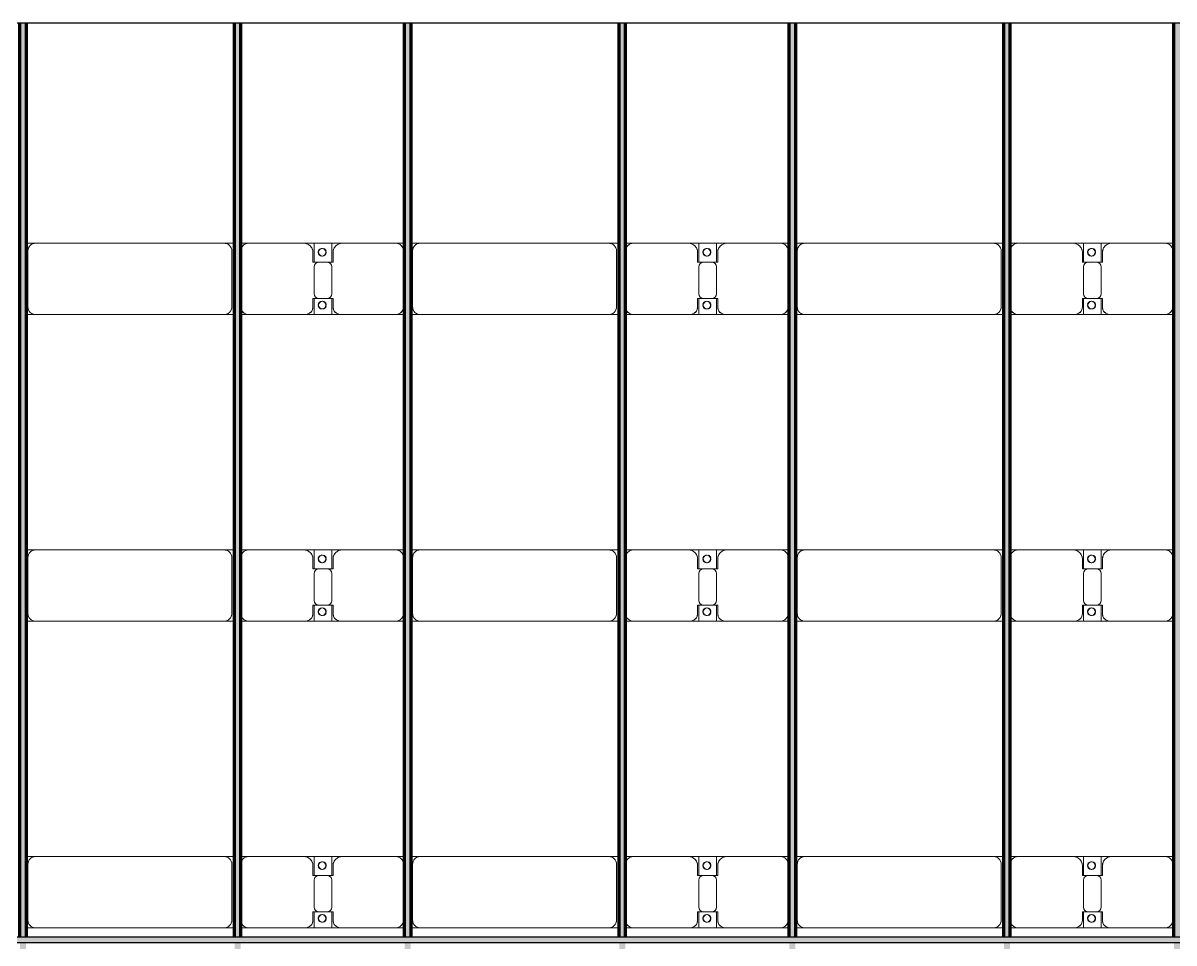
# Model space of a CAD drawing. Header units: millimetres. Extents: x -268744 to 115753, y -96240 to -10461.
# Drawn here: x -126709 to -119199, y -58647 to -52647 of the extents above; entities that cross this region are included whole.
import ezdxf

# ---------------------------------------------------------------- set-up
doc = ezdxf.new("R2010")
doc.units = ezdxf.units.MM
doc.layers.add('A-GENM', color=13, linetype='Continuous', lineweight=9)
doc.layers.add('S-BEAM', color=12, linetype='Continuous', lineweight=9)

# ---------------------------------------------------------------- blocks, each defined once
blk = doc.blocks.new('Dầm C52 - Hộp 40x60-V25-KHUNG KẾT CẤU BÈ PIN 1')
at = {"layer": 'S-BEAM', "lineweight": 25}
blk.add_hatch(color=4, dxfattribs=at).paths.add_polyline_path([(-145425.8, -20), (145811, -20), (145811, 20), (-145811, 20), (-145811, -20)])
at = {"layer": 'S-BEAM', "color": 4, "lineweight": 25}
for p, q in [((-145811, 20), (145811, 20)), ((145811, -20), (-145811, -20))]:
    blk.add_line(p, q, dxfattribs=at)
blk = doc.blocks.new('Dầm C52 - Hộp 40x60-V24-KHUNG KẾT CẤU BÈ PIN 1')
at = {"layer": 'S-BEAM', "color": 4, "lineweight": 25}
blk.add_line((145811, -20), (-145811, -20), dxfattribs=at)
blk = doc.blocks.new('Dai phao do pin - DẢI PHAO ĐỠ PIN-V35-KHUNG KẾT CẤU BÈ PIN 1')
at = {"layer": 'A-GENM', "color": 7}
for p, q in [((54537.6, 241.6), (54599.7, 241.6)), ((54537.6, 241.6), (54599.7, 241.6)), ((55830.3, 241.6), (54599.7, 241.6)), ((55830.3, 241.6), (55897.6, 241.6)), ((55830.3, 241.6), (55897.6, 241.6)), ((55937.6, 241.6), (55989.7, 241.6)), ((55937.6, 241.6), (55989.7, 241.6)), ((56349.7, 241.6), (55989.7, 241.6)), ((56349.7, 241.6), (56532.2, 241.6)), ((56532.2, 241.6), (56349.7, 241.6)), ((56417.8, 241.6), (56600.3, 241.6)), ((56417.8, 116.2), (56417.8, 241.6)), ((56600.3, 241.6), (56417.8, 241.6)), ((56532.2, 241.6), (56532.2, 116.2)), ((56950.3, 241.6), (56600.3, 241.6)), ((56950.3, 241.6), (57007.6, 241.6)), ((56950.3, 241.6), (57007.6, 241.6)), ((57047.6, 241.6), (57109.7, 241.6)), ((57047.6, 241.6), (57109.7, 241.6)), ((58340.3, 241.6), (57109.7, 241.6)), ((58340.3, 241.6), (58407.6, 241.6)), ((58340.3, 241.6), (58407.6, 241.6)), ((58447.6, 241.6), (58499.7, 241.6)), ((58447.6, 241.6), (58499.7, 241.6)), ((58859.7, 241.6), (58499.7, 241.6)), ((58859.7, 241.6), (59042.2, 241.6)), ((59042.2, 241.6), (58859.7, 241.6)), ((58927.8, 241.6), (59110.3, 241.6)), ((58927.8, 116.2), (58927.8, 241.6)), ((59110.3, 241.6), (58927.8, 241.6)), ((59042.2, 241.6), (59042.2, 116.2)), ((59460.3, 241.6), (59110.3, 241.6)), ((59460.3, 241.6), (59517.6, 241.6)), ((59460.3, 241.6), (59517.6, 241.6)), ((59557.6, 241.6), (59619.7, 241.6)), ((59557.6, 241.6), (59619.7, 241.6)), ((60850.3, 241.6), (59619.7, 241.6)), ((60850.3, 241.6), (60917.6, 241.6)), ((60850.3, 241.6), (60917.6, 241.6)), ((60957.6, 241.6), (61009.7, 241.6)), ((60957.6, 241.6), (61009.7, 241.6)), ((61369.7, 241.6), (61009.7, 241.6)), ((61369.7, 241.6), (61552.2, 241.6)), ((61552.2, 241.6), (61369.7, 241.6)), ((61437.8, 241.6), (61620.3, 241.6)), ((61437.8, 116.2), (61437.8, 241.6)), ((61620.3, 241.6), (61437.8, 241.6)), ((61552.2, 241.6), (61552.2, 116.2)), ((61970.3, 241.6), (61620.3, 241.6)), ((61970.3, 241.6), (62027.6, 241.6)), ((61970.3, 241.6), (62027.6, 241.6)), ((54549.7, 191.6), (54549.7, -173.4)), ((55880.3, -173.4), (55880.3, 191.6)), ((55939.7, 191.6), (55939.7, -173.4)), ((56409.7, 118.2), (56409.7, 181.6)), ((56540.3, 181.6), (56540.3, 118.2)), ((57000.3, -173.4), (57000.3, 191.6)), ((57059.7, 191.6), (57059.7, -173.4)), ((58390.3, -173.4), (58390.3, 191.6)), ((58449.7, 191.6), (58449.7, -173.4)), ((58919.7, 118.2), (58919.7, 181.6)), ((59050.3, 181.6), (59050.3, 118.2)), ((59510.3, -173.4), (59510.3, 191.6)), ((59569.7, 191.6), (59569.7, -173.4)), ((60900.3, -173.4), (60900.3, 191.6)), ((60959.7, 191.6), (60959.7, -173.4)), ((61429.7, 118.2), (61429.7, 181.6)), ((61560.3, 181.6), (61560.3, 118.2)), ((62020.3, -173.4), (62020.3, 191.6)), ((56502.2, 118.2), (56409.7, 118.2)), ((56417.8, 88.2), (56417.8, -88.2)), ((56540.3, 118.2), (56447.8, 118.2)), ((56532.2, -88.2), (56532.2, 88.2)), ((59012.2, 118.2), (58919.7, 118.2)), ((58927.8, 88.2), (58927.8, -88.2)), ((59050.3, 118.2), (58957.8, 118.2)), ((59042.2, -88.2), (59042.2, 88.2)), ((61522.2, 118.2), (61429.7, 118.2)), ((61437.8, 88.2), (61437.8, -88.2)), ((61560.3, 118.2), (61467.8, 118.2)), ((61552.2, -88.2), (61552.2, 88.2)), ((56409.7, -173.4), (56409.7, -118.2)), ((56409.7, -118.2), (56502.2, -118.2)), ((56417.8, -223.4), (56417.8, -116.2)), ((56447.8, -118.2), (56540.3, -118.2)), ((56532.2, -116.2), (56532.2, -223.4)), ((56540.3, -118.2), (56540.3, -173.4)), ((58919.7, -173.4), (58919.7, -118.2)), ((58919.7, -118.2), (59012.2, -118.2)), ((58927.8, -223.4), (58927.8, -116.2)), ((58957.8, -118.2), (59050.3, -118.2)), ((59042.2, -116.2), (59042.2, -223.4)), ((59050.3, -118.2), (59050.3, -173.4)), ((61429.7, -173.4), (61429.7, -118.2)), ((61429.7, -118.2), (61522.2, -118.2)), ((61437.8, -223.4), (61437.8, -116.2)), ((61467.8, -118.2), (61560.3, -118.2)), ((61552.2, -116.2), (61552.2, -223.4)), ((61560.3, -118.2), (61560.3, -173.4)), ((54599.7, -223.4), (54537.6, -223.4)), ((54599.7, -223.4), (54537.6, -223.4)), ((54599.7, -223.4), (55830.3, -223.4)), ((55897.6, -223.4), (55830.3, -223.4)), ((55897.6, -223.4), (55830.3, -223.4)), ((55989.7, -223.4), (55937.6, -223.4)), ((55989.7, -223.4), (55937.6, -223.4)), ((55989.7, -223.4), (56359.7, -223.4)), ((56532.2, -223.4), (56359.7, -223.4)), ((56359.7, -223.4), (56532.2, -223.4)), ((56590.3, -223.4), (56417.8, -223.4)), ((56417.8, -223.4), (56590.3, -223.4)), ((56590.3, -223.4), (56950.3, -223.4)), ((57007.6, -223.4), (56950.3, -223.4)), ((57007.6, -223.4), (56950.3, -223.4)), ((57109.7, -223.4), (57047.6, -223.4)), ((57109.7, -223.4), (57047.6, -223.4)), ((57109.7, -223.4), (58340.3, -223.4)), ((58407.6, -223.4), (58340.3, -223.4)), ((58407.6, -223.4), (58340.3, -223.4)), ((58499.7, -223.4), (58447.6, -223.4)), ((58499.7, -223.4), (58447.6, -223.4)), ((58499.7, -223.4), (58869.7, -223.4)), ((59042.2, -223.4), (58869.7, -223.4)), ((58869.7, -223.4), (59042.2, -223.4)), ((59100.3, -223.4), (58927.8, -223.4)), ((58927.8, -223.4), (59100.3, -223.4)), ((59100.3, -223.4), (59460.3, -223.4)), ((59517.6, -223.4), (59460.3, -223.4)), ((59517.6, -223.4), (59460.3, -223.4)), ((59619.7, -223.4), (59557.6, -223.4)), ((59619.7, -223.4), (59557.6, -223.4)), ((59619.7, -223.4), (60850.3, -223.4)), ((60917.6, -223.4), (60850.3, -223.4)), ((60917.6, -223.4), (60850.3, -223.4)), ((61009.7, -223.4), (60957.6, -223.4)), ((61009.7, -223.4), (60957.6, -223.4)), ((61009.7, -223.4), (61379.7, -223.4)), ((61552.2, -223.4), (61379.7, -223.4)), ((61379.7, -223.4), (61552.2, -223.4)), ((61610.3, -223.4), (61437.8, -223.4)), ((61437.8, -223.4), (61610.3, -223.4)), ((61610.3, -223.4), (61970.3, -223.4)), ((62027.6, -223.4), (61970.3, -223.4)), ((62027.6, -223.4), (61970.3, -223.4))]:
    blk.add_line(p, q, dxfattribs=at)
for centre, radius, start, end in [((54599.7, 191.6), 50, 90, 180), ((54599.7, 191.6), 50, 105, 135), ((55830.3, 191.6), 50, 360, 90), ((55830.3, 191.6), 50, 60, 90), ((55989.7, 191.6), 50, 90, 180), ((55989.7, 191.6), 50, 105, 180), ((56349.7, 181.6), 60, 0, 90), ((56349.7, 181.6), 60, 0, 60), ((56600.3, 181.6), 60, 90, 180), ((56600.3, 181.6), 60, 120, 180), ((56950.3, 191.6), 50, 0, 90), ((56950.3, 191.6), 50, 0, 75), ((57109.7, 191.6), 50, 90, 180), ((57109.7, 191.6), 50, 105, 135), ((58340.3, 191.6), 50, 0, 90), ((58340.3, 191.6), 50, 60, 90), ((58499.7, 191.6), 50, 90, 180), ((58499.7, 191.6), 50, 105, 180), ((58859.7, 181.6), 60, 0, 90), ((58859.7, 181.6), 60, 0, 60), ((59110.3, 181.6), 60, 90, 180), ((59110.3, 181.6), 60, 120, 180), ((59460.3, 191.6), 50, 360, 90), ((59460.3, 191.6), 50, 360, 75), ((59619.7, 191.6), 50, 90, 180), ((59619.7, 191.6), 50, 105, 135), ((60850.3, 191.6), 50, 0, 90), ((60850.3, 191.6), 50, 59.67752, 90), ((61009.7, 191.6), 50, 90, 180), ((61009.7, 191.6), 50, 105, 180), ((61369.7, 181.6), 60, 360, 90), ((61369.7, 181.6), 60, 360, 60), ((61620.3, 181.6), 60, 90, 180), ((61620.3, 181.6), 60, 120, 180), ((61970.3, 191.6), 50, 360, 90), ((61970.3, 191.6), 50, 360, 75), ((54599.7, 191.6), 50, 150, 180), ((55830.3, 191.6), 50, 15, 30), ((56468.6, 183.2), 25, 360, 180), ((56468.6, 183.2), 25, 180, 360), ((56468.6, 183.2), 25, 360, 165), ((56471.4, 183.2), 25, 0, 180), ((56471.4, 183.2), 25, 90, 180), ((56471.4, 183.2), 25, 180, 0), ((56471.4, 183.2), 25, 180, 300), ((56468.6, 183.2), 25, 210, 360), ((56471.4, 183.2), 25, 15, 75), ((56471.4, 183.2), 25, 330, 345), ((57109.7, 191.6), 50, 150, 180), ((58340.3, 191.6), 50, 15, 30), ((58978.6, 183.2), 25, 360, 180), ((58978.6, 183.2), 25, 180, 0), ((58978.6, 183.2), 25, 360, 165), ((58981.4, 183.2), 25, 360, 180), ((58981.4, 183.2), 25, 90, 180), ((58981.4, 183.2), 25, 180, 0), ((58981.4, 183.2), 25, 180, 300), ((58978.6, 183.2), 25, 210, 0), ((58981.4, 183.2), 25, 15, 75), ((58981.4, 183.2), 25, 330, 345), ((59619.7, 191.6), 50, 150, 180), ((60850.3, 191.6), 50, 15, 30), ((61488.6, 183.2), 25, 360, 180), ((61488.6, 183.2), 25, 180, 0), ((61488.6, 183.2), 25, 360, 165), ((61491.4, 183.2), 25, 360, 180), ((61491.4, 183.2), 25, 90, 180), ((61491.4, 183.2), 25, 180, 0), ((61491.4, 183.2), 25, 180, 300), ((61488.6, 183.2), 25, 210, 360), ((61491.4, 183.2), 25, 15, 75), ((61491.4, 183.2), 25, 330, 345), ((56447.8, 88.2), 30, 90, 180), ((56502.2, 88.2), 30, 0, 90), ((58957.8, 88.2), 30, 90, 180), ((59012.2, 88.2), 30, 360, 90), ((61467.8, 88.2), 30, 90, 180), ((61522.2, 88.2), 30, 360, 90), ((56447.8, -88.2), 30, 180, 270), ((56468.6, -161.8), 25, 360, 180), ((56468.6, -161.8), 25, 105, 165), ((56471.4, -161.8), 25, 0, 180), ((56471.4, -161.8), 25, 105, 180), ((56468.6, -161.8), 25, 360, 75), ((56471.4, -161.8), 25, 15, 75), ((56502.2, -88.2), 30, 270, 0), ((58957.8, -88.2), 30, 180, 270), ((58978.6, -161.8), 25, 360, 180), ((58978.6, -161.8), 25, 105, 165), ((58981.4, -161.8), 25, 360, 180), ((58981.4, -161.8), 25, 105, 180), ((58978.6, -161.8), 25, 360, 75), ((58981.4, -161.8), 25, 15, 75), ((59012.2, -88.2), 30, 270, 0), ((61467.8, -88.2), 30, 180, 270), ((61488.6, -161.8), 25, 360, 180), ((61488.6, -161.8), 25, 105, 165), ((61491.4, -161.8), 25, 360, 180), ((61491.4, -161.8), 25, 105, 180), ((61488.6, -161.8), 25, 360, 75), ((61491.4, -161.8), 25, 15, 75), ((61522.2, -88.2), 30, 270, 0), ((54599.7, -173.4), 50, 180, 270), ((54599.7, -173.4), 50, 180, 210), ((54599.7, -173.4), 50, 240, 270), ((55830.3, -173.4), 50, 270, 0), ((55830.3, -173.4), 50, 285, 300), ((55830.3, -173.4), 50, 330, 0), ((55989.7, -173.4), 50, 180, 270), ((55989.7, -173.4), 50, 180, 255), ((56359.7, -173.4), 50, 270, 360), ((56359.7, -173.4), 50, 285, 0), ((56468.6, -161.8), 25, 180, 0), ((56468.6, -161.8), 25, 195, 0), ((56471.4, -161.8), 25, 180, 0), ((56471.4, -161.8), 25, 180, 270), ((56471.4, -161.8), 25, 285, 345), ((56590.3, -173.4), 50, 180, 270), ((56590.3, -173.4), 50, 180, 255), ((56950.3, -173.4), 50, 270, 0), ((56950.3, -173.4), 50, 285, 0), ((57109.7, -173.4), 50, 180, 270), ((57109.7, -173.4), 50, 180, 210), ((57109.7, -173.4), 50, 240, 270), ((58340.3, -173.4), 50, 270, 0), ((58340.3, -173.4), 50, 285, 300), ((58340.3, -173.4), 50, 330, 360), ((58499.7, -173.4), 50, 180, 270), ((58499.7, -173.4), 50, 180, 255), ((58869.7, -173.4), 50, 270, 0), ((58869.7, -173.4), 50, 285, 0), ((58978.6, -161.8), 25, 180, 360), ((58978.6, -161.8), 25, 195, 360), ((58981.4, -161.8), 25, 180, 0), ((58981.4, -161.8), 25, 180, 270), ((58981.4, -161.8), 25, 285, 345), ((59100.3, -173.4), 50, 180, 270), ((59100.3, -173.4), 50, 180, 255), ((59460.3, -173.4), 50, 270, 360), ((59460.3, -173.4), 50, 285, 360), ((59619.7, -173.4), 50, 180, 270), ((59619.7, -173.4), 50, 180, 210), ((59619.7, -173.4), 50, 240, 270), ((60850.3, -173.4), 50, 270, 360), ((60850.3, -173.4), 50, 285, 300), ((60850.3, -173.4), 50, 330, 360), ((61009.7, -173.4), 50, 180, 270), ((61009.7, -173.4), 50, 180, 255), ((61379.7, -173.4), 50, 270, 0), ((61379.7, -173.4), 50, 285, 0), ((61488.6, -161.8), 25, 180, 360), ((61488.6, -161.8), 25, 195, 360), ((61491.4, -161.8), 25, 180, 0), ((61491.4, -161.8), 25, 180, 270), ((61491.4, -161.8), 25, 285, 345), ((61610.3, -173.4), 50, 180, 270), ((61610.3, -173.4), 50, 180, 255), ((61970.3, -173.4), 50, 270, 0), ((61970.3, -173.4), 50, 285, 0)]:
    blk.add_arc(centre, radius, start, end, dxfattribs=at)
blk = doc.blocks.new('Dai phao do pin - DẢI PHAO ĐỠ PIN-V36-KHUNG KẾT CẤU BÈ PIN 1')
at = {"layer": 'A-GENM', "color": 7}
for p, q in [((54537.6, 241.6), (54599.7, 241.6)), ((54537.6, 241.6), (54599.7, 241.6)), ((55830.3, 241.6), (54599.7, 241.6)), ((55830.3, 241.6), (55897.6, 241.6)), ((55830.3, 241.6), (55897.6, 241.6)), ((55937.6, 241.6), (55989.7, 241.6)), ((55937.6, 241.6), (55989.7, 241.6)), ((56349.7, 241.6), (55989.7, 241.6)), ((56349.7, 241.6), (56532.2, 241.6)), ((56532.2, 241.6), (56349.7, 241.6)), ((56417.8, 241.6), (56600.3, 241.6)), ((56417.8, 116.2), (56417.8, 241.6)), ((56600.3, 241.6), (56417.8, 241.6)), ((56532.2, 241.6), (56532.2, 116.2)), ((56950.3, 241.6), (56600.3, 241.6)), ((56950.3, 241.6), (57007.6, 241.6)), ((56950.3, 241.6), (57007.6, 241.6)), ((57047.6, 241.6), (57109.7, 241.6)), ((57047.6, 241.6), (57109.7, 241.6)), ((58340.3, 241.6), (57109.7, 241.6)), ((58340.3, 241.6), (58407.6, 241.6)), ((58340.3, 241.6), (58407.6, 241.6)), ((58447.6, 241.6), (58499.7, 241.6)), ((58447.6, 241.6), (58499.7, 241.6)), ((58859.7, 241.6), (58499.7, 241.6)), ((58859.7, 241.6), (59042.2, 241.6)), ((59042.2, 241.6), (58859.7, 241.6)), ((58927.8, 241.6), (59110.3, 241.6)), ((58927.8, 116.2), (58927.8, 241.6)), ((59110.3, 241.6), (58927.8, 241.6)), ((59042.2, 241.6), (59042.2, 116.2)), ((59460.3, 241.6), (59110.3, 241.6)), ((59460.3, 241.6), (59517.6, 241.6)), ((59460.3, 241.6), (59517.6, 241.6)), ((59557.6, 241.6), (59619.7, 241.6)), ((59557.6, 241.6), (59619.7, 241.6)), ((60850.3, 241.6), (59619.7, 241.6)), ((60850.3, 241.6), (60917.6, 241.6)), ((60850.3, 241.6), (60917.6, 241.6)), ((60957.6, 241.6), (61009.7, 241.6)), ((60957.6, 241.6), (61009.7, 241.6)), ((61369.7, 241.6), (61009.7, 241.6)), ((61369.7, 241.6), (61552.2, 241.6)), ((61552.2, 241.6), (61369.7, 241.6)), ((61437.8, 241.6), (61620.3, 241.6)), ((61437.8, 116.2), (61437.8, 241.6)), ((61620.3, 241.6), (61437.8, 241.6)), ((61552.2, 241.6), (61552.2, 116.2)), ((61970.3, 241.6), (61620.3, 241.6)), ((61970.3, 241.6), (62027.6, 241.6)), ((61970.3, 241.6), (62027.6, 241.6)), ((54549.7, 191.6), (54549.7, -173.4)), ((55880.3, -173.4), (55880.3, 191.6)), ((55939.7, 191.6), (55939.7, -173.4)), ((56409.7, 118.2), (56409.7, 181.6)), ((56540.3, 181.6), (56540.3, 118.2)), ((57000.3, -173.4), (57000.3, 191.6)), ((57059.7, 191.6), (57059.7, -173.4)), ((58390.3, -173.4), (58390.3, 191.6)), ((58449.7, 191.6), (58449.7, -173.4)), ((58919.7, 118.2), (58919.7, 181.6)), ((59050.3, 181.6), (59050.3, 118.2)), ((59510.3, -173.4), (59510.3, 191.6)), ((59569.7, 191.6), (59569.7, -173.4)), ((60900.3, -173.4), (60900.3, 191.6)), ((60959.7, 191.6), (60959.7, -173.4)), ((61429.7, 118.2), (61429.7, 181.6)), ((61560.3, 181.6), (61560.3, 118.2)), ((62020.3, -173.4), (62020.3, 191.6)), ((56502.2, 118.2), (56409.7, 118.2)), ((56417.8, 88.2), (56417.8, -88.2)), ((56540.3, 118.2), (56447.8, 118.2)), ((56532.2, -88.2), (56532.2, 88.2)), ((59012.2, 118.2), (58919.7, 118.2)), ((58927.8, 88.2), (58927.8, -88.2)), ((59050.3, 118.2), (58957.8, 118.2)), ((59042.2, -88.2), (59042.2, 88.2)), ((61522.2, 118.2), (61429.7, 118.2)), ((61437.8, 88.2), (61437.8, -88.2)), ((61560.3, 118.2), (61467.8, 118.2)), ((61552.2, -88.2), (61552.2, 88.2)), ((56409.7, -173.4), (56409.7, -118.2)), ((56409.7, -118.2), (56502.2, -118.2)), ((56417.8, -223.4), (56417.8, -116.2)), ((56447.8, -118.2), (56540.3, -118.2)), ((56532.2, -116.2), (56532.2, -223.4)), ((56540.3, -118.2), (56540.3, -173.4)), ((58919.7, -173.4), (58919.7, -118.2)), ((58919.7, -118.2), (59012.2, -118.2)), ((58927.8, -223.4), (58927.8, -116.2)), ((58957.8, -118.2), (59050.3, -118.2)), ((59042.2, -116.2), (59042.2, -223.4)), ((59050.3, -118.2), (59050.3, -173.4)), ((61429.7, -173.4), (61429.7, -118.2)), ((61429.7, -118.2), (61522.2, -118.2)), ((61437.8, -223.4), (61437.8, -116.2)), ((61467.8, -118.2), (61560.3, -118.2)), ((61552.2, -116.2), (61552.2, -223.4)), ((61560.3, -118.2), (61560.3, -173.4)), ((54599.7, -223.4), (54537.6, -223.4)), ((54599.7, -223.4), (54537.6, -223.4)), ((54599.7, -223.4), (55830.3, -223.4)), ((55897.6, -223.4), (55830.3, -223.4)), ((55897.6, -223.4), (55830.3, -223.4)), ((55989.7, -223.4), (55937.6, -223.4)), ((55989.7, -223.4), (55937.6, -223.4)), ((55989.7, -223.4), (56359.7, -223.4)), ((56532.2, -223.4), (56359.7, -223.4)), ((56359.7, -223.4), (56532.2, -223.4)), ((56590.3, -223.4), (56417.8, -223.4)), ((56417.8, -223.4), (56590.3, -223.4)), ((56590.3, -223.4), (56950.3, -223.4)), ((57007.6, -223.4), (56950.3, -223.4)), ((57007.6, -223.4), (56950.3, -223.4)), ((57109.7, -223.4), (57047.6, -223.4)), ((57109.7, -223.4), (57047.6, -223.4)), ((57109.7, -223.4), (58340.3, -223.4)), ((58407.6, -223.4), (58340.3, -223.4)), ((58407.6, -223.4), (58340.3, -223.4)), ((58499.7, -223.4), (58447.6, -223.4)), ((58499.7, -223.4), (58447.6, -223.4)), ((58499.7, -223.4), (58869.7, -223.4)), ((59042.2, -223.4), (58869.7, -223.4)), ((58869.7, -223.4), (59042.2, -223.4)), ((59100.3, -223.4), (58927.8, -223.4)), ((58927.8, -223.4), (59100.3, -223.4)), ((59100.3, -223.4), (59460.3, -223.4)), ((59517.6, -223.4), (59460.3, -223.4)), ((59517.6, -223.4), (59460.3, -223.4)), ((59619.7, -223.4), (59557.6, -223.4)), ((59619.7, -223.4), (59557.6, -223.4)), ((59619.7, -223.4), (60850.3, -223.4)), ((60917.6, -223.4), (60850.3, -223.4)), ((60917.6, -223.4), (60850.3, -223.4)), ((61009.7, -223.4), (60957.6, -223.4)), ((61009.7, -223.4), (60957.6, -223.4)), ((61009.7, -223.4), (61379.7, -223.4)), ((61552.2, -223.4), (61379.7, -223.4)), ((61379.7, -223.4), (61552.2, -223.4)), ((61610.3, -223.4), (61437.8, -223.4)), ((61437.8, -223.4), (61610.3, -223.4)), ((61610.3, -223.4), (61970.3, -223.4)), ((62027.6, -223.4), (61970.3, -223.4)), ((62027.6, -223.4), (61970.3, -223.4))]:
    blk.add_line(p, q, dxfattribs=at)
for centre, radius, start, end in [((54599.7, 191.6), 50, 90, 180), ((54599.7, 191.6), 50, 105, 135), ((55830.3, 191.6), 50, 360, 90), ((55830.3, 191.6), 50, 60, 90), ((55989.7, 191.6), 50, 90, 180), ((55989.7, 191.6), 50, 105, 180), ((56349.7, 181.6), 60, 0, 90), ((56349.7, 181.6), 60, 0, 60), ((56600.3, 181.6), 60, 90, 180), ((56600.3, 181.6), 60, 120, 180), ((56950.3, 191.6), 50, 0, 90), ((56950.3, 191.6), 50, 0, 75), ((57109.7, 191.6), 50, 90, 180), ((57109.7, 191.6), 50, 105, 135), ((58340.3, 191.6), 50, 0, 90), ((58340.3, 191.6), 50, 60, 90), ((58499.7, 191.6), 50, 90, 180), ((58499.7, 191.6), 50, 105, 180), ((58859.7, 181.6), 60, 0, 90), ((58859.7, 181.6), 60, 0, 60), ((59110.3, 181.6), 60, 90, 180), ((59110.3, 181.6), 60, 120, 180), ((59460.3, 191.6), 50, 360, 90), ((59460.3, 191.6), 50, 360, 75), ((59619.7, 191.6), 50, 90, 180), ((59619.7, 191.6), 50, 105, 135), ((60850.3, 191.6), 50, 0, 90), ((60850.3, 191.6), 50, 59.67752, 90), ((61009.7, 191.6), 50, 90, 180), ((61009.7, 191.6), 50, 105, 180), ((61369.7, 181.6), 60, 360, 90), ((61369.7, 181.6), 60, 360, 60), ((61620.3, 181.6), 60, 90, 180), ((61620.3, 181.6), 60, 120, 180), ((61970.3, 191.6), 50, 360, 90), ((61970.3, 191.6), 50, 360, 75), ((54599.7, 191.6), 50, 150, 180), ((55830.3, 191.6), 50, 15, 30), ((56468.6, 183.2), 25, 360, 180), ((56468.6, 183.2), 25, 180, 360), ((56468.6, 183.2), 25, 360, 165), ((56471.4, 183.2), 25, 0, 180), ((56471.4, 183.2), 25, 90, 180), ((56471.4, 183.2), 25, 180, 0), ((56471.4, 183.2), 25, 180, 300), ((56468.6, 183.2), 25, 210, 360), ((56471.4, 183.2), 25, 15, 75), ((56471.4, 183.2), 25, 330, 345), ((57109.7, 191.6), 50, 150, 180), ((58340.3, 191.6), 50, 15, 30), ((58978.6, 183.2), 25, 360, 180), ((58978.6, 183.2), 25, 180, 0), ((58978.6, 183.2), 25, 360, 165), ((58981.4, 183.2), 25, 360, 180), ((58981.4, 183.2), 25, 90, 180), ((58981.4, 183.2), 25, 180, 0), ((58981.4, 183.2), 25, 180, 300), ((58978.6, 183.2), 25, 210, 0), ((58981.4, 183.2), 25, 15, 75), ((58981.4, 183.2), 25, 330, 345), ((59619.7, 191.6), 50, 150, 180), ((60850.3, 191.6), 50, 15, 30), ((61488.6, 183.2), 25, 360, 180), ((61488.6, 183.2), 25, 180, 0), ((61488.6, 183.2), 25, 360, 165), ((61491.4, 183.2), 25, 360, 180), ((61491.4, 183.2), 25, 90, 180), ((61491.4, 183.2), 25, 180, 0), ((61491.4, 183.2), 25, 180, 300), ((61488.6, 183.2), 25, 210, 360), ((61491.4, 183.2), 25, 15, 75), ((61491.4, 183.2), 25, 330, 345), ((56447.8, 88.2), 30, 90, 180), ((56502.2, 88.2), 30, 0, 90), ((58957.8, 88.2), 30, 90, 180), ((59012.2, 88.2), 30, 360, 90), ((61467.8, 88.2), 30, 90, 180), ((61522.2, 88.2), 30, 360, 90), ((56447.8, -88.2), 30, 180, 270), ((56468.6, -161.8), 25, 360, 180), ((56468.6, -161.8), 25, 105, 165), ((56471.4, -161.8), 25, 0, 180), ((56471.4, -161.8), 25, 105, 180), ((56468.6, -161.8), 25, 360, 75), ((56471.4, -161.8), 25, 15, 75), ((56502.2, -88.2), 30, 270, 0), ((58957.8, -88.2), 30, 180, 270), ((58978.6, -161.8), 25, 360, 180), ((58978.6, -161.8), 25, 105, 165), ((58981.4, -161.8), 25, 360, 180), ((58981.4, -161.8), 25, 105, 180), ((58978.6, -161.8), 25, 360, 75), ((58981.4, -161.8), 25, 15, 75), ((59012.2, -88.2), 30, 270, 0), ((61467.8, -88.2), 30, 180, 270), ((61488.6, -161.8), 25, 360, 180), ((61488.6, -161.8), 25, 105, 165), ((61491.4, -161.8), 25, 360, 180), ((61491.4, -161.8), 25, 105, 180), ((61488.6, -161.8), 25, 360, 75), ((61491.4, -161.8), 25, 15, 75), ((61522.2, -88.2), 30, 270, 0), ((54599.7, -173.4), 50, 180, 270), ((54599.7, -173.4), 50, 180, 210), ((54599.7, -173.4), 50, 240, 270), ((55830.3, -173.4), 50, 270, 0), ((55830.3, -173.4), 50, 285, 300), ((55830.3, -173.4), 50, 330, 0), ((55989.7, -173.4), 50, 180, 270), ((55989.7, -173.4), 50, 180, 255), ((56359.7, -173.4), 50, 270, 360), ((56359.7, -173.4), 50, 285, 0), ((56468.6, -161.8), 25, 180, 0), ((56468.6, -161.8), 25, 195, 0), ((56471.4, -161.8), 25, 180, 0), ((56471.4, -161.8), 25, 180, 270), ((56471.4, -161.8), 25, 285, 345), ((56590.3, -173.4), 50, 180, 270), ((56590.3, -173.4), 50, 180, 255), ((56950.3, -173.4), 50, 270, 0), ((56950.3, -173.4), 50, 285, 0), ((57109.7, -173.4), 50, 180, 270), ((57109.7, -173.4), 50, 180, 210), ((57109.7, -173.4), 50, 240, 270), ((58340.3, -173.4), 50, 270, 0), ((58340.3, -173.4), 50, 285, 300), ((58340.3, -173.4), 50, 330, 360), ((58499.7, -173.4), 50, 180, 270), ((58499.7, -173.4), 50, 180, 255), ((58869.7, -173.4), 50, 270, 0), ((58869.7, -173.4), 50, 285, 0), ((58978.6, -161.8), 25, 180, 360), ((58978.6, -161.8), 25, 195, 360), ((58981.4, -161.8), 25, 180, 0), ((58981.4, -161.8), 25, 180, 270), ((58981.4, -161.8), 25, 285, 345), ((59100.3, -173.4), 50, 180, 270), ((59100.3, -173.4), 50, 180, 255), ((59460.3, -173.4), 50, 270, 360), ((59460.3, -173.4), 50, 285, 360), ((59619.7, -173.4), 50, 180, 270), ((59619.7, -173.4), 50, 180, 210), ((59619.7, -173.4), 50, 240, 270), ((60850.3, -173.4), 50, 270, 360), ((60850.3, -173.4), 50, 285, 300), ((60850.3, -173.4), 50, 330, 360), ((61009.7, -173.4), 50, 180, 270), ((61009.7, -173.4), 50, 180, 255), ((61379.7, -173.4), 50, 270, 0), ((61379.7, -173.4), 50, 285, 0), ((61488.6, -161.8), 25, 180, 360), ((61488.6, -161.8), 25, 195, 360), ((61491.4, -161.8), 25, 180, 0), ((61491.4, -161.8), 25, 180, 270), ((61491.4, -161.8), 25, 285, 345), ((61610.3, -173.4), 50, 180, 270), ((61610.3, -173.4), 50, 180, 255), ((61970.3, -173.4), 50, 270, 0), ((61970.3, -173.4), 50, 285, 0)]:
    blk.add_arc(centre, radius, start, end, dxfattribs=at)
blk = doc.blocks.new('Dai phao do pin - DẢI PHAO ĐỠ PIN-V37-KHUNG KẾT CẤU BÈ PIN 1')
at = {"layer": 'A-GENM', "color": 7}
for p, q in [((54537.6, 241.6), (54599.7, 241.6)), ((54537.6, 241.6), (54599.7, 241.6)), ((55830.3, 241.6), (54599.7, 241.6)), ((55830.3, 241.6), (55897.6, 241.6)), ((55830.3, 241.6), (55897.6, 241.6)), ((55937.6, 241.6), (55989.7, 241.6)), ((55937.6, 241.6), (55989.7, 241.6)), ((56349.7, 241.6), (55989.7, 241.6)), ((56349.7, 241.6), (56532.2, 241.6)), ((56532.2, 241.6), (56349.7, 241.6)), ((56417.8, 241.6), (56600.3, 241.6)), ((56417.8, 116.2), (56417.8, 241.6)), ((56600.3, 241.6), (56417.8, 241.6)), ((56532.2, 241.6), (56532.2, 116.2)), ((56950.3, 241.6), (56600.3, 241.6)), ((56950.3, 241.6), (57007.6, 241.6)), ((56950.3, 241.6), (57007.6, 241.6)), ((57047.6, 241.6), (57109.7, 241.6)), ((57047.6, 241.6), (57109.7, 241.6)), ((58340.3, 241.6), (57109.7, 241.6)), ((58340.3, 241.6), (58407.6, 241.6)), ((58340.3, 241.6), (58407.6, 241.6)), ((58447.6, 241.6), (58499.7, 241.6)), ((58447.6, 241.6), (58499.7, 241.6)), ((58859.7, 241.6), (58499.7, 241.6)), ((58859.7, 241.6), (59042.2, 241.6)), ((59042.2, 241.6), (58859.7, 241.6)), ((58927.8, 241.6), (59110.3, 241.6)), ((58927.8, 116.2), (58927.8, 241.6)), ((59110.3, 241.6), (58927.8, 241.6)), ((59042.2, 241.6), (59042.2, 116.2)), ((59460.3, 241.6), (59110.3, 241.6)), ((59460.3, 241.6), (59517.6, 241.6)), ((59460.3, 241.6), (59517.6, 241.6)), ((59557.6, 241.6), (59619.7, 241.6)), ((59557.6, 241.6), (59619.7, 241.6)), ((60850.3, 241.6), (59619.7, 241.6)), ((60850.3, 241.6), (60917.6, 241.6)), ((60850.3, 241.6), (60917.6, 241.6)), ((60957.6, 241.6), (61009.7, 241.6)), ((60957.6, 241.6), (61009.7, 241.6)), ((61369.7, 241.6), (61009.7, 241.6)), ((61369.7, 241.6), (61552.2, 241.6)), ((61552.2, 241.6), (61369.7, 241.6)), ((61437.8, 241.6), (61620.3, 241.6)), ((61437.8, 116.2), (61437.8, 241.6)), ((61620.3, 241.6), (61437.8, 241.6)), ((61552.2, 241.6), (61552.2, 116.2)), ((61970.3, 241.6), (61620.3, 241.6)), ((61970.3, 241.6), (62027.6, 241.6)), ((61970.3, 241.6), (62027.6, 241.6)), ((54549.7, 191.6), (54549.7, -173.4)), ((55880.3, -173.4), (55880.3, 191.6)), ((55939.7, 191.6), (55939.7, -173.4)), ((56409.7, 118.2), (56409.7, 181.6)), ((56540.3, 181.6), (56540.3, 118.2)), ((57000.3, -173.4), (57000.3, 191.6)), ((57059.7, 191.6), (57059.7, -173.4)), ((58390.3, -173.4), (58390.3, 191.6)), ((58449.7, 191.6), (58449.7, -173.4)), ((58919.7, 118.2), (58919.7, 181.6)), ((59050.3, 181.6), (59050.3, 118.2)), ((59510.3, -173.4), (59510.3, 191.6)), ((59569.7, 191.6), (59569.7, -173.4)), ((60900.3, -173.4), (60900.3, 191.6)), ((60959.7, 191.6), (60959.7, -173.4)), ((61429.7, 118.2), (61429.7, 181.6)), ((61560.3, 181.6), (61560.3, 118.2)), ((62020.3, -173.4), (62020.3, 191.6)), ((56502.2, 118.2), (56409.7, 118.2)), ((56417.8, 88.2), (56417.8, -88.2)), ((56540.3, 118.2), (56447.8, 118.2)), ((56532.2, -88.2), (56532.2, 88.2)), ((59012.2, 118.2), (58919.7, 118.2)), ((58927.8, 88.2), (58927.8, -88.2)), ((59050.3, 118.2), (58957.8, 118.2)), ((59042.2, -88.2), (59042.2, 88.2)), ((61522.2, 118.2), (61429.7, 118.2)), ((61437.8, 88.2), (61437.8, -88.2)), ((61560.3, 118.2), (61467.8, 118.2)), ((61552.2, -88.2), (61552.2, 88.2)), ((56409.7, -173.4), (56409.7, -118.2)), ((56409.7, -118.2), (56502.2, -118.2)), ((56417.8, -223.4), (56417.8, -116.2)), ((56447.8, -118.2), (56540.3, -118.2)), ((56532.2, -116.2), (56532.2, -223.4)), ((56540.3, -118.2), (56540.3, -173.4)), ((58919.7, -173.4), (58919.7, -118.2)), ((58919.7, -118.2), (59012.2, -118.2)), ((58927.8, -223.4), (58927.8, -116.2)), ((58957.8, -118.2), (59050.3, -118.2)), ((59042.2, -116.2), (59042.2, -223.4)), ((59050.3, -118.2), (59050.3, -173.4)), ((61429.7, -173.4), (61429.7, -118.2)), ((61429.7, -118.2), (61522.2, -118.2)), ((61437.8, -223.4), (61437.8, -116.2)), ((61467.8, -118.2), (61560.3, -118.2)), ((61552.2, -116.2), (61552.2, -223.4)), ((61560.3, -118.2), (61560.3, -173.4)), ((54599.7, -223.4), (54537.6, -223.4)), ((54599.7, -223.4), (54537.6, -223.4)), ((54599.7, -223.4), (55830.3, -223.4)), ((55897.6, -223.4), (55830.3, -223.4)), ((55897.6, -223.4), (55830.3, -223.4)), ((55989.7, -223.4), (55937.6, -223.4)), ((55989.7, -223.4), (55937.6, -223.4)), ((55989.7, -223.4), (56359.7, -223.4)), ((56532.2, -223.4), (56359.7, -223.4)), ((56359.7, -223.4), (56532.2, -223.4)), ((56590.3, -223.4), (56417.8, -223.4)), ((56417.8, -223.4), (56590.3, -223.4)), ((56590.3, -223.4), (56950.3, -223.4)), ((57007.6, -223.4), (56950.3, -223.4)), ((57007.6, -223.4), (56950.3, -223.4)), ((57109.7, -223.4), (57047.6, -223.4)), ((57109.7, -223.4), (57047.6, -223.4)), ((57109.7, -223.4), (58340.3, -223.4)), ((58407.6, -223.4), (58340.3, -223.4)), ((58407.6, -223.4), (58340.3, -223.4)), ((58499.7, -223.4), (58447.6, -223.4)), ((58499.7, -223.4), (58447.6, -223.4)), ((58499.7, -223.4), (58869.7, -223.4)), ((59042.2, -223.4), (58869.7, -223.4)), ((58869.7, -223.4), (59042.2, -223.4)), ((59100.3, -223.4), (58927.8, -223.4)), ((58927.8, -223.4), (59100.3, -223.4)), ((59100.3, -223.4), (59460.3, -223.4)), ((59517.6, -223.4), (59460.3, -223.4)), ((59517.6, -223.4), (59460.3, -223.4)), ((59619.7, -223.4), (59557.6, -223.4)), ((59619.7, -223.4), (59557.6, -223.4)), ((59619.7, -223.4), (60850.3, -223.4)), ((60917.6, -223.4), (60850.3, -223.4)), ((60917.6, -223.4), (60850.3, -223.4)), ((61009.7, -223.4), (60957.6, -223.4)), ((61009.7, -223.4), (60957.6, -223.4)), ((61009.7, -223.4), (61379.7, -223.4)), ((61552.2, -223.4), (61379.7, -223.4)), ((61379.7, -223.4), (61552.2, -223.4)), ((61610.3, -223.4), (61437.8, -223.4)), ((61437.8, -223.4), (61610.3, -223.4)), ((61610.3, -223.4), (61970.3, -223.4)), ((62027.6, -223.4), (61970.3, -223.4)), ((62027.6, -223.4), (61970.3, -223.4))]:
    blk.add_line(p, q, dxfattribs=at)
for centre, radius, start, end in [((54599.7, 191.6), 50, 90, 180), ((54599.7, 191.6), 50, 105, 135), ((55830.3, 191.6), 50, 360, 90), ((55830.3, 191.6), 50, 60, 90), ((55989.7, 191.6), 50, 90, 180), ((55989.7, 191.6), 50, 105, 180), ((56349.7, 181.6), 60, 0, 90), ((56349.7, 181.6), 60, 0, 60), ((56600.3, 181.6), 60, 90, 180), ((56600.3, 181.6), 60, 120, 180), ((56950.3, 191.6), 50, 0, 90), ((56950.3, 191.6), 50, 0, 75), ((57109.7, 191.6), 50, 90, 180), ((57109.7, 191.6), 50, 105, 135), ((58340.3, 191.6), 50, 0, 90), ((58340.3, 191.6), 50, 60, 90), ((58499.7, 191.6), 50, 90, 180), ((58499.7, 191.6), 50, 105, 180), ((58859.7, 181.6), 60, 0, 90), ((58859.7, 181.6), 60, 0, 60), ((59110.3, 181.6), 60, 90, 180), ((59110.3, 181.6), 60, 120, 180), ((59460.3, 191.6), 50, 360, 90), ((59460.3, 191.6), 50, 360, 75), ((59619.7, 191.6), 50, 90, 180), ((59619.7, 191.6), 50, 105, 135), ((60850.3, 191.6), 50, 0, 90), ((60850.3, 191.6), 50, 59.67752, 90), ((61009.7, 191.6), 50, 90, 180), ((61009.7, 191.6), 50, 105, 180), ((61369.7, 181.6), 60, 360, 90), ((61369.7, 181.6), 60, 360, 60), ((61620.3, 181.6), 60, 90, 180), ((61620.3, 181.6), 60, 120, 180), ((61970.3, 191.6), 50, 360, 90), ((61970.3, 191.6), 50, 360, 75), ((54599.7, 191.6), 50, 150, 180), ((55830.3, 191.6), 50, 15, 30), ((56468.6, 183.2), 25, 360, 180), ((56468.6, 183.2), 25, 180, 360), ((56468.6, 183.2), 25, 360, 165), ((56471.4, 183.2), 25, 0, 180), ((56471.4, 183.2), 25, 90, 180), ((56471.4, 183.2), 25, 180, 0), ((56471.4, 183.2), 25, 180, 300), ((56468.6, 183.2), 25, 210, 360), ((56471.4, 183.2), 25, 15, 75), ((56471.4, 183.2), 25, 330, 345), ((57109.7, 191.6), 50, 150, 180), ((58340.3, 191.6), 50, 15, 30), ((58978.6, 183.2), 25, 360, 180), ((58978.6, 183.2), 25, 180, 0), ((58978.6, 183.2), 25, 360, 165), ((58981.4, 183.2), 25, 360, 180), ((58981.4, 183.2), 25, 90, 180), ((58981.4, 183.2), 25, 180, 0), ((58981.4, 183.2), 25, 180, 300), ((58978.6, 183.2), 25, 210, 0), ((58981.4, 183.2), 25, 15, 75), ((58981.4, 183.2), 25, 330, 345), ((59619.7, 191.6), 50, 150, 180), ((60850.3, 191.6), 50, 15, 30), ((61488.6, 183.2), 25, 360, 180), ((61488.6, 183.2), 25, 180, 0), ((61488.6, 183.2), 25, 360, 165), ((61491.4, 183.2), 25, 360, 180), ((61491.4, 183.2), 25, 90, 180), ((61491.4, 183.2), 25, 180, 0), ((61491.4, 183.2), 25, 180, 300), ((61488.6, 183.2), 25, 210, 360), ((61491.4, 183.2), 25, 15, 75), ((61491.4, 183.2), 25, 330, 345), ((56447.8, 88.2), 30, 90, 180), ((56502.2, 88.2), 30, 0, 90), ((58957.8, 88.2), 30, 90, 180), ((59012.2, 88.2), 30, 360, 90), ((61467.8, 88.2), 30, 90, 180), ((61522.2, 88.2), 30, 360, 90), ((56447.8, -88.2), 30, 180, 270), ((56468.6, -161.8), 25, 360, 180), ((56468.6, -161.8), 25, 105, 165), ((56471.4, -161.8), 25, 0, 180), ((56471.4, -161.8), 25, 105, 180), ((56468.6, -161.8), 25, 360, 75), ((56471.4, -161.8), 25, 15, 75), ((56502.2, -88.2), 30, 270, 0), ((58957.8, -88.2), 30, 180, 270), ((58978.6, -161.8), 25, 360, 180), ((58978.6, -161.8), 25, 105, 165), ((58981.4, -161.8), 25, 360, 180), ((58981.4, -161.8), 25, 105, 180), ((58978.6, -161.8), 25, 360, 75), ((58981.4, -161.8), 25, 15, 75), ((59012.2, -88.2), 30, 270, 0), ((61467.8, -88.2), 30, 180, 270), ((61488.6, -161.8), 25, 360, 180), ((61488.6, -161.8), 25, 105, 165), ((61491.4, -161.8), 25, 360, 180), ((61491.4, -161.8), 25, 105, 180), ((61488.6, -161.8), 25, 360, 75), ((61491.4, -161.8), 25, 15, 75), ((61522.2, -88.2), 30, 270, 0), ((54599.7, -173.4), 50, 180, 270), ((54599.7, -173.4), 50, 180, 210), ((54599.7, -173.4), 50, 240, 270), ((55830.3, -173.4), 50, 270, 0), ((55830.3, -173.4), 50, 285, 300), ((55830.3, -173.4), 50, 330, 0), ((55989.7, -173.4), 50, 180, 270), ((55989.7, -173.4), 50, 180, 255), ((56359.7, -173.4), 50, 270, 360), ((56359.7, -173.4), 50, 285, 0), ((56468.6, -161.8), 25, 180, 0), ((56468.6, -161.8), 25, 195, 0), ((56471.4, -161.8), 25, 180, 0), ((56471.4, -161.8), 25, 180, 270), ((56471.4, -161.8), 25, 285, 345), ((56590.3, -173.4), 50, 180, 270), ((56590.3, -173.4), 50, 180, 255), ((56950.3, -173.4), 50, 270, 0), ((56950.3, -173.4), 50, 285, 0), ((57109.7, -173.4), 50, 180, 270), ((57109.7, -173.4), 50, 180, 210), ((57109.7, -173.4), 50, 240, 270), ((58340.3, -173.4), 50, 270, 0), ((58340.3, -173.4), 50, 285, 300), ((58340.3, -173.4), 50, 330, 360), ((58499.7, -173.4), 50, 180, 270), ((58499.7, -173.4), 50, 180, 255), ((58869.7, -173.4), 50, 270, 0), ((58869.7, -173.4), 50, 285, 0), ((58978.6, -161.8), 25, 180, 360), ((58978.6, -161.8), 25, 195, 360), ((58981.4, -161.8), 25, 180, 0), ((58981.4, -161.8), 25, 180, 270), ((58981.4, -161.8), 25, 285, 345), ((59100.3, -173.4), 50, 180, 270), ((59100.3, -173.4), 50, 180, 255), ((59460.3, -173.4), 50, 270, 360), ((59460.3, -173.4), 50, 285, 360), ((59619.7, -173.4), 50, 180, 270), ((59619.7, -173.4), 50, 180, 210), ((59619.7, -173.4), 50, 240, 270), ((60850.3, -173.4), 50, 270, 360), ((60850.3, -173.4), 50, 285, 300), ((60850.3, -173.4), 50, 330, 360), ((61009.7, -173.4), 50, 180, 270), ((61009.7, -173.4), 50, 180, 255), ((61379.7, -173.4), 50, 270, 0), ((61379.7, -173.4), 50, 285, 0), ((61488.6, -161.8), 25, 180, 360), ((61488.6, -161.8), 25, 195, 360), ((61491.4, -161.8), 25, 180, 0), ((61491.4, -161.8), 25, 180, 270), ((61491.4, -161.8), 25, 285, 345), ((61610.3, -173.4), 50, 180, 270), ((61610.3, -173.4), 50, 180, 255), ((61970.3, -173.4), 50, 270, 0), ((61970.3, -173.4), 50, 285, 0)]:
    blk.add_arc(centre, radius, start, end, dxfattribs=at)
blk = doc.blocks.new('Dầm C52 - Dầm C52-V2-KHUNG KẾT CẤU BÈ PIN 1')
at = {"layer": 'S-BEAM', "lineweight": 140}
h = blk.add_hatch(color=1, dxfattribs=at)
h.paths.add_polyline_path([(-25480.9, 20), (-25480.9, -20), (-25440.9, -20), (-25440.9, 20)])
h.paths.add_polyline_path([(-25400.9, 20), (-25400.9, -20), (-19440.9, -20), (-19443, 20), (-24983.5, 20)])
h.paths.add_polyline_path([(-19400.9, 20), (-19400.9, -20), (-13440.9, -20), (-13440.9, 20), (-18519.6, 20)])
h.paths.add_polyline_path([(-13400.9, -20), (-7440.9, -20), (-7440.9, 20), (-13400.9, 20)])
h.paths.add_polyline_path([(-7400.9, 20), (-7400.9, -20), (-1440.9, -20), (-1440.9, 20), (-6515.3, 20)])
h.paths.add_polyline_path([(-1400.9, 20), (-1400.9, -20), (4559.1, -20), (4559.1, 20), (-974.9, 20)])
h.paths.add_polyline_path([(4599.1, -20), (10559.1, -20), (10559.1, 20), (4599.1, 20)])
h.paths.add_polyline_path([(10599.1, -20), (16559.1, -20), (16559.1, 20), (10599.1, 20)])
h.paths.add_polyline_path([(16599.1, 20), (16599.1, -20), (22559.1, -20), (22559.1, 20), (17493.2, 20)])
h.paths.add_polyline_path([(22599.1, 20), (22599.1, -20), (25259.1, -20), (25259.1, 20), (23033.7, 20)])
h.paths.add_polyline_path([(25299.1, -20), (25480.9, -20), (25480.9, 20), (25299.1, 20)])
at = {"layer": 'S-BEAM', "color": 1, "lineweight": 140}
for p, q in [((-13400.9, 20), (-7440.9, 20)), ((-7440.9, -20), (-13400.9, -20))]:
    blk.add_line(p, q, dxfattribs=at)
blk = doc.blocks.new('Dầm C52 - Dầm C52-102503-KHUNG KẾT CẤU BÈ PIN 1')
at = {"layer": 'S-BEAM', "lineweight": 140}
h = blk.add_hatch(color=1, dxfattribs=at)
h.paths.add_polyline_path([(-25480.9, 20), (-25480.9, -20), (-25440.9, -20), (-25440.9, 20)])
h.paths.add_polyline_path([(-25400.9, 20), (-25400.9, -20), (-19440.9, -20), (-19443, 20), (-24983.5, 20)])
h.paths.add_polyline_path([(-19400.9, 20), (-19400.9, -20), (-13440.9, -20), (-13440.9, 20), (-17596.2, 20)])
h.paths.add_polyline_path([(-13400.9, -20), (-7440.9, -20), (-7440.9, 20), (-13400.9, 20)])
h.paths.add_polyline_path([(-7400.9, -20), (-1440.9, -20), (-1440.9, 20), (-7400.9, 20)])
h.paths.add_polyline_path([(-1400.9, -20), (4559.1, -20), (4559.1, 20), (-1400.9, 20)])
h.paths.add_polyline_path([(4599.1, -20), (10559.1, -20), (10559.1, 20), (4599.1, 20)])
h.paths.add_polyline_path([(10599.1, 20), (10599.1, -20), (16559.1, -20), (16559.1, 20), (11952.8, 20)])
h.paths.add_polyline_path([(16599.1, -20), (22559.1, -20), (22559.1, 20), (16599.1, 20)])
h.paths.add_polyline_path([(22599.1, -20), (25259.1, -20), (25259.1, 20), (22599.1, 20)])
h.paths.add_polyline_path([(25299.1, -20), (25441.8, -20), (25441.8, 20), (25299.1, 20)])
at = {"layer": 'S-BEAM', "color": 1, "lineweight": 140}
for p, q in [((-13400.9, 20), (-7440.9, 20)), ((-7440.9, -20), (-13400.9, -20))]:
    blk.add_line(p, q, dxfattribs=at)
blk = doc.blocks.new('Dầm C52 - Dầm C52-V19-KHUNG KẾT CẤU BÈ PIN 1')
at = {"layer": 'S-BEAM', "lineweight": 140}
h = blk.add_hatch(color=1, dxfattribs=at)
h.paths.add_polyline_path([(-25480.9, 20), (-25480.9, -20), (-25440.9, -20), (-25445.2, 20)])
h.paths.add_polyline_path([(-25400.9, -20), (-19440.9, -20), (-19443, 20), (-25400.9, 20)])
h.paths.add_polyline_path([(-19400.9, -20), (-13440.9, -20), (-13440.9, 20), (-19400.9, 20)])
h.paths.add_polyline_path([(-13400.9, -20), (-7440.9, -20), (-7440.9, 20), (-13400.9, 20)])
h.paths.add_polyline_path([(-7400.9, -20), (-1440.9, -20), (-1440.9, 20), (-7400.9, 20)])
h.paths.add_polyline_path([(-1400.9, -20), (4559.1, -20), (4559.1, 20), (-1400.9, 20)])
h.paths.add_polyline_path([(4599.1, -20), (10559.1, -20), (10559.1, 20), (4599.1, 20)])
h.paths.add_polyline_path([(10599.1, -20), (16559.1, -20), (16559.1, 20), (10599.1, 20)])
h.paths.add_polyline_path([(16599.1, -20), (22559.1, -20), (22559.1, 20), (16599.1, 20)])
h.paths.add_polyline_path([(22599.1, -20), (25259.1, -20), (25259.1, 20), (22599.1, 20)])
h.paths.add_polyline_path([(25299.1, 20), (25299.1, -20), (25441.8, -20), (25441.8, 20)])
at = {"layer": 'S-BEAM', "color": 1, "lineweight": 140}
for p, q in [((-13400.9, 20), (-7440.9, 20)), ((-7440.9, -20), (-13400.9, -20))]:
    blk.add_line(p, q, dxfattribs=at)
blk = doc.blocks.new('Dầm C52 - Dầm C52-V1-KHUNG KẾT CẤU BÈ PIN 1')
at = {"layer": 'S-BEAM', "lineweight": 140}
h = blk.add_hatch(color=1, dxfattribs=at)
h.paths.add_polyline_path([(-25480.9, 20), (-25480.9, -20), (-25440.9, -20), (-25445.2, 20)])
h.paths.add_polyline_path([(-25400.9, -20), (-19440.9, -20), (-19443, 20), (-25400.9, 20)])
h.paths.add_polyline_path([(-19400.9, 20), (-19400.9, -20), (-13440.9, -20), (-13440.9, 20), (-18981.3, 20)])
h.paths.add_polyline_path([(-13400.9, -20), (-7440.9, -20), (-7440.9, 20), (-13400.9, 20)])
h.paths.add_polyline_path([(-7400.9, 20), (-7400.9, -20), (-1440.9, -20), (-1440.9, 20), (-6977, 20)])
h.paths.add_polyline_path([(-1400.9, -20), (4559.1, -20), (4559.1, 20), (-1400.9, 20)])
h.paths.add_polyline_path([(4599.1, 20), (4599.1, -20), (10559.1, -20), (10559.1, 20), (5027.2, 20)])
h.paths.add_polyline_path([(10599.1, -20), (16559.1, -20), (16559.1, 20), (10599.1, 20)])
h.paths.add_polyline_path([(16599.1, 20), (16599.1, -20), (22559.1, -20), (22559.1, 20), (17031.5, 20)])
h.paths.add_polyline_path([(22599.1, -20), (25259.1, -20), (25259.1, 20), (22599.1, 20)])
h.paths.add_polyline_path([(25299.1, -20), (25480.9, -20), (25480.9, 20), (25299.1, 20)])
at = {"layer": 'S-BEAM', "color": 1, "lineweight": 140}
blk.add_line((-13400.9, 20), (-7440.9, 20), dxfattribs=at)
blk = doc.blocks.new('be pin 1_rvt-1-KHUNG KẾT CẤU BÈ PIN 1')
at = {"layer": 'A-GENM', "lineweight": 9}
for name, p in [('Dai phao do pin - DẢI PHAO ĐỠ PIN-V37-KHUNG KẾT CẤU BÈ PIN 1', (-181226.8, -54324.7)), ('Dai phao do pin - DẢI PHAO ĐỠ PIN-V36-KHUNG KẾT CẤU BÈ PIN 1', (-181226.8, -56324.7)), ('Dai phao do pin - DẢI PHAO ĐỠ PIN-V35-KHUNG KẾT CẤU BÈ PIN 1', (-181226.8, -58324.7))]:
    blk.add_blockref(name, p, dxfattribs=at)
at = {"layer": 'S-BEAM', "lineweight": 9, "rotation": 90.00000000032618}
for name, p in [('Dầm C52 - Dầm C52-V2-KHUNG KẾT CẤU BÈ PIN 1', (-126709.1, -45205.6)), ('Dầm C52 - Dầm C52-V2-KHUNG KẾT CẤU BÈ PIN 1', (-124199.1, -45205.6)), ('Dầm C52 - Dầm C52-V2-KHUNG KẾT CẤU BÈ PIN 1', (-121689.1, -45205.6)), ('Dầm C52 - Dầm C52-V1-KHUNG KẾT CẤU BÈ PIN 1', (-119179.1, -45205.6)), ('Dầm C52 - Dầm C52-102503-KHUNG KẾT CẤU BÈ PIN 1', (-125309.1, -45205.6)), ('Dầm C52 - Dầm C52-102503-KHUNG KẾT CẤU BÈ PIN 1', (-122799.1, -45205.6)), ('Dầm C52 - Dầm C52-V19-KHUNG KẾT CẤU BÈ PIN 1', (-120289.1, -45205.6))]:
    blk.add_blockref(name, p, dxfattribs=at)
at = {"layer": 'S-BEAM', "lineweight": 9}
for name, p in [('Dầm C52 - Hộp 40x60-V24-KHUNG KẾT CẤU BÈ PIN 1', (-110896.7, -52626.5)), ('Dầm C52 - Hộp 40x60-V25-KHUNG KẾT CẤU BÈ PIN 1', (-110896.7, -58626.5))]:
    blk.add_blockref(name, p, dxfattribs=at)

msp = doc.modelspace()

# ---------------------------------------------------------------- block references
at = {"lineweight": 5}
msp.add_blockref('be pin 1_rvt-1-KHUNG KẾT CẤU BÈ PIN 1', (0, 0), dxfattribs=at)

doc.saveas('drawing.dxf')
